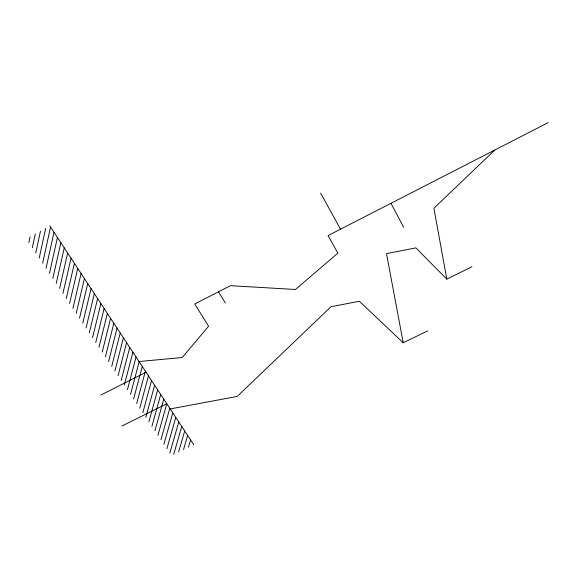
<?xml version="1.0" encoding="UTF-8"?>
<svg xmlns="http://www.w3.org/2000/svg" width="577" height="577" viewBox="0 0 577 577"><rect width="100%" height="100%" fill="white"/><g stroke="black" fill="none" stroke-linecap="round" stroke-linejoin="round"><path stroke-width="0.87" d="M28.85 242.571L30.076 236.794M32.319 247.749L35.269 233.973M35.774 252.906L40.469 231.146M39.214 258.049L45.684 228.319M42.64 263.162L50.56 227.064M46.052 268.262L54.007 232.3M49.456 273.347L57.433 237.515M52.846 278.402L60.859 242.715M56.221 283.444L64.263 247.886M59.59 288.471L67.653 253.043M62.936 293.469L71.036 258.186M66.276 298.46L74.404 263.3M69.601 303.423L77.758 268.399M72.918 308.37L81.097 273.484M76.214 313.304L84.43 278.54M79.503 318.215L87.747 283.581M82.785 323.106L91.051 288.601M86.045 327.981L94.34 293.606M89.298 332.835L97.621 298.59M92.544 337.675L100.888 303.56M95.768 342.5L104.141 308.507M98.984 347.304L107.387 313.434M102.194 352.085L110.618 318.345M105.382 356.853L113.835 323.235M108.57 361.606L117.044 328.111M111.736 366.337L120.24 332.965M114.895 371.054L123.42 337.805M118.04 375.757L126.594 342.63M121.177 380.438L129.753 347.426M124.3 385.104L132.898 352.215M127.416 389.749L136.035 356.983M130.517 394.379L139.165 361.736M133.604 398.995L142.274 366.467M136.684 403.597L145.382 371.184M139.757 408.177L148.469 375.879M142.815 412.743L151.549 380.56M145.858 417.294L154.622 385.227M148.895 421.823L157.68 389.872M151.917 426.345L160.723 394.502M154.932 430.839L163.76 399.118M157.939 435.325L166.789 403.72L121.949 426.028M160.925 439.797L169.797 408.3M163.911 444.247L172.804 412.865M166.883 448.682L175.797 417.409M169.84 453.104L178.776 421.946M173.706 454.344L181.748 426.461M178.618 451.957L184.712 430.961M183.544 449.57L187.662 435.447M188.47 447.168L190.598 439.912M193.41 444.766L193.533 444.362M494.749 150.056L433.911 208.261L446.8 279.16L471.921 266.754M548.15 122.656L328.068 235.582L337.877 253.159L295.453 289.495L230.439 285.68L194.737 303.992L208.585 326.229L182.238 357.524L139.028 361.527M100.838 395.043L146.06 372.215M170.222 408.934L237.234 396.413L330.996 306.712L359.356 301.266L403.244 342.76L427.571 330.931M446.8 279.16L415.887 247.886L386.496 253.62L403.244 342.76M49.882 226.033L193.699 444.629M218.481 291.811L225.369 303.076M320.646 193.165L340.531 229.184M390.968 203.306L403.626 227.251"/></g></svg>
